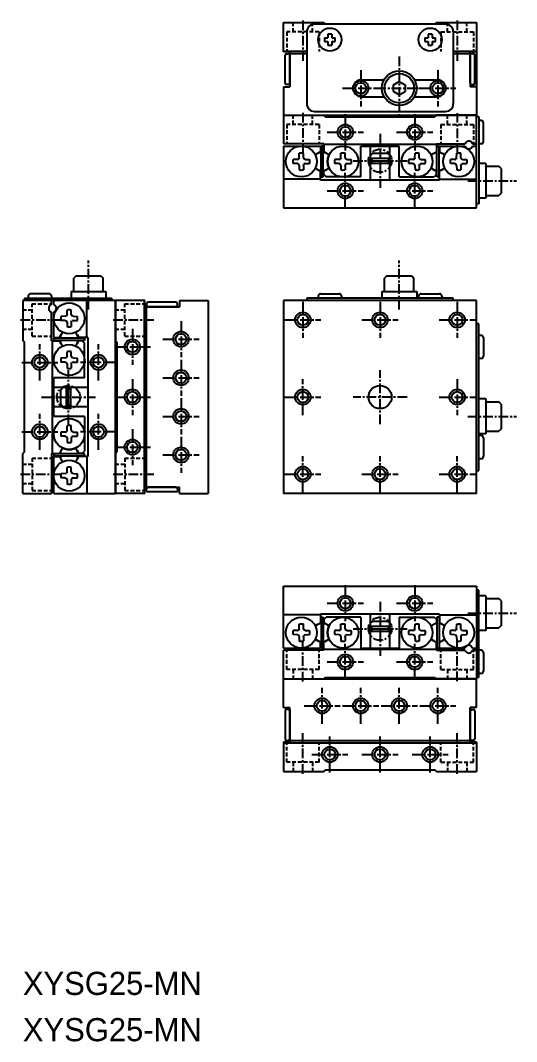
# Model space of a CAD drawing. Extents: x 80 to 276, y 60 to 192.
# Drawn here: x 79.9 to 144.2, y 59.7 to 192.1 of the extents above; entities that cross this region are included whole.
import ezdxf

# ---------------------------------------------------------------- set-up
doc = ezdxf.new("R2010")
doc.units = 0
doc.linetypes.add('CENTER', pattern=[2, 1.25, -0.25, 0.25, -0.25])
doc.linetypes.add('DASHED', pattern=[0.75, 0.5, -0.25])
doc.layers.get('0').update_dxf_attribs({"linetype": 'CONTINUOUS'})
doc.layers.add('CENTER', color=1, linetype='CENTER')

msp = doc.modelspace()

# ---------------------------------------------------------------- linework, layer by layer
at = {"color": 7, "linetype": 'CONTINUOUS'}
for p, q in [((113.99, 187.98), (113.99, 191.78)), ((113.99, 191.78), (119.19, 191.78)), ((134.99, 191.58), (117.99, 191.58)), ((119.19, 191.78), (119.39, 191.58)), ((133.59, 191.58), (133.79, 191.78)), ((133.79, 191.78), (138.99, 191.78)), ((138.99, 191.78), (138.99, 179.78)), ((116.99, 190.58), (116.99, 181.28)), ((119.29, 189.83), (119.74, 189.83)), ((119.29, 189.83), (119.29, 189.33)), ((119.29, 189.33), (119.74, 189.33)), ((119.74, 190.28), (119.74, 189.83)), ((120.24, 190.28), (119.74, 190.28)), ((119.74, 189.33), (119.74, 188.88)), ((120.24, 190.28), (120.24, 189.83)), ((120.24, 189.83), (120.69, 189.83)), ((120.24, 189.33), (120.24, 188.88)), ((120.24, 189.33), (120.69, 189.33)), ((120.69, 189.33), (120.69, 189.83)), ((132.29, 189.83), (132.74, 189.83)), ((132.29, 189.83), (132.29, 189.33)), ((132.29, 189.33), (132.74, 189.33)), ((132.74, 190.28), (132.74, 189.83)), ((133.24, 190.28), (132.74, 190.28)), ((132.74, 189.33), (132.74, 188.88)), ((133.24, 190.28), (133.24, 189.83)), ((133.24, 189.83), (133.69, 189.83)), ((133.24, 189.33), (133.69, 189.33)), ((133.24, 189.33), (133.24, 188.88)), ((133.69, 189.33), (133.69, 189.83)), ((135.99, 190.58), (135.99, 181.28)), ((113.99, 188.08), (116.99, 188.08)), ((114.79, 187.98), (113.99, 187.98)), ((114.79, 183.75), (114.79, 187.98)), ((119.74, 188.88), (120.24, 188.88)), ((132.74, 188.88), (133.24, 188.88)), ((135.99, 188.08), (138.99, 188.08)), ((138.19, 187.78), (138.19, 187.98)), ((138.99, 187.98), (138.19, 187.98)), ((114.19, 183.95), (114.19, 187.55)), ((114.39, 187.75), (114.59, 187.75)), ((114.79, 187.78), (116.99, 187.78)), ((114.79, 187.78), (114.79, 183.48)), ((114.79, 183.95), (114.79, 187.55)), ((135.99, 187.78), (138.19, 187.78)), ((138.19, 187.78), (138.19, 183.48)), ((138.19, 183.95), (138.19, 187.55)), ((138.59, 187.75), (138.39, 187.75)), ((138.79, 183.95), (138.79, 187.55)), ((114.79, 184.95), (114.79, 186.55)), ((138.19, 184.95), (138.19, 186.55)), ((123.99, 184.38), (127.02, 184.38)), ((128.24, 183.71), (128.99, 184.14)), ((128.99, 184.14), (129.74, 183.71)), ((130.95, 184.38), (133.89, 184.38)), ((113.99, 183.48), (113.99, 179.78)), ((113.99, 183.48), (114.79, 183.48)), ((114.59, 183.75), (114.39, 183.75)), ((128.24, 182.84), (128.24, 183.71)), ((128.99, 182.41), (128.24, 182.84)), ((128.99, 182.41), (129.74, 182.84)), ((129.74, 183.71), (129.74, 182.84)), ((138.99, 183.48), (138.19, 183.48)), ((138.39, 183.75), (138.59, 183.75)), ((123.99, 182.18), (127.02, 182.18)), ((130.95, 182.18), (133.89, 182.18)), ((117.99, 180.28), (134.99, 180.28)), ((113.99, 179.78), (138.99, 179.78)), ((113.99, 179.78), (113.99, 176.08)), ((113.99, 179.78), (119.19, 179.78)), ((119.39, 179.58), (119.19, 179.78)), ((119.39, 179.58), (133.59, 179.58)), ((133.79, 179.78), (133.59, 179.58)), ((138.99, 179.78), (133.79, 179.78)), ((138.99, 167.78), (138.99, 179.78)), ((139.29, 179.58), (138.99, 179.58)), ((139.29, 179.58), (139.29, 168.28)), ((139.29, 179.58), (139.29, 168.28)), ((139.59, 179.08), (139.29, 179.08)), ((139.89, 176.38), (139.89, 178.78)), ((119.19, 176.08), (113.99, 176.08)), ((119.19, 176.08), (119.19, 175.04)), ((133.79, 176.08), (137.51, 176.08)), ((133.79, 176.08), (133.79, 175.04)), ((138.46, 176.08), (138.99, 176.08)), ((139.59, 176.08), (139.29, 176.08)), ((113.99, 175.78), (113.99, 167.78)), ((113.99, 175.78), (118.79, 175.78)), ((116.02, 174.28), (116.03, 174.85)), ((116.56, 174.28), (116.55, 174.85)), ((118.79, 175.04), (118.39, 174.81)), ((118.79, 175.78), (118.79, 175.04)), ((118.84, 171.78), (118.84, 175.78)), ((119.14, 175.78), (118.84, 175.78)), ((119.14, 171.78), (119.14, 175.78)), ((133.79, 175.98), (119.19, 175.98)), ((119.58, 174.81), (119.19, 175.04)), ((121.42, 174.28), (121.43, 174.85)), ((121.96, 174.28), (121.95, 174.85)), ((123.99, 175.78), (128.99, 175.78)), ((123.99, 171.78), (123.99, 175.78)), ((125.24, 171.38), (125.24, 175.78)), ((125.24, 174.58), (125.54, 174.88)), ((125.54, 174.88), (127.44, 174.88)), ((127.44, 174.88), (127.74, 174.58)), ((127.74, 171.38), (127.74, 175.78)), ((128.99, 171.78), (128.99, 175.78)), ((131.02, 174.28), (131.03, 174.85)), ((131.56, 174.28), (131.55, 174.85)), ((133.39, 174.81), (133.79, 175.04)), ((133.84, 171.78), (133.84, 175.78)), ((133.84, 175.78), (134.14, 175.78)), ((134.14, 171.78), (134.14, 175.78)), ((134.19, 175.78), (137.51, 175.78)), ((134.19, 175.78), (134.19, 175.04)), ((134.19, 175.04), (134.58, 174.81)), ((136.42, 174.28), (136.43, 174.85)), ((136.96, 174.28), (136.95, 174.85)), ((138.46, 175.78), (138.99, 175.78)), ((115.79, 174.05), (115.22, 174.04)), ((115.79, 173.51), (115.22, 173.52)), ((115.79, 174.05), (115.95, 174.12)), ((115.79, 173.51), (115.95, 173.44)), ((116.02, 174.28), (115.95, 174.12)), ((116.02, 173.28), (115.95, 173.44)), ((116.56, 174.28), (116.63, 174.12)), ((116.56, 173.28), (116.63, 173.44)), ((116.79, 174.05), (116.63, 174.12)), ((116.79, 173.51), (116.63, 173.44)), ((116.79, 174.05), (117.36, 174.04)), ((116.79, 173.51), (117.36, 173.52)), ((121.19, 174.05), (120.62, 174.04)), ((121.19, 173.51), (120.62, 173.52)), ((121.19, 174.05), (121.35, 174.12)), ((121.19, 173.51), (121.35, 173.44)), ((121.42, 174.28), (121.35, 174.12)), ((121.42, 173.28), (121.35, 173.44)), ((121.96, 174.28), (122.03, 174.12)), ((121.96, 173.28), (122.03, 173.44)), ((122.19, 174.05), (122.03, 174.12)), ((122.19, 173.51), (122.03, 173.44)), ((122.19, 174.05), (122.76, 174.04)), ((122.19, 173.51), (122.76, 173.52)), ((125.24, 174.18), (125.24, 174.58)), ((127.74, 174.18), (125.24, 174.18)), ((125.24, 174.18), (125.54, 173.88)), ((125.54, 173.88), (125.24, 173.58)), ((125.24, 173.58), (127.74, 173.58)), ((125.54, 173.88), (127.44, 173.88)), ((127.74, 174.18), (127.44, 173.88)), ((127.44, 173.88), (127.74, 173.58)), ((127.74, 174.18), (127.74, 174.58)), ((130.79, 174.05), (130.22, 174.04)), ((130.79, 173.51), (130.22, 173.52)), ((130.79, 174.05), (130.95, 174.12)), ((130.79, 173.51), (130.95, 173.44)), ((131.02, 174.28), (130.95, 174.12)), ((131.02, 173.28), (130.95, 173.44)), ((131.56, 174.28), (131.63, 174.12)), ((131.56, 173.28), (131.63, 173.44)), ((131.79, 174.05), (131.63, 174.12)), ((131.79, 173.51), (131.63, 173.44)), ((131.79, 174.05), (132.36, 174.04)), ((131.79, 173.51), (132.36, 173.52)), ((136.19, 174.05), (135.62, 174.04)), ((136.19, 173.51), (135.62, 173.52)), ((136.19, 174.05), (136.35, 174.12)), ((136.19, 173.51), (136.35, 173.44)), ((136.42, 174.28), (136.35, 174.12)), ((136.42, 173.28), (136.35, 173.44)), ((136.96, 174.28), (137.03, 174.12)), ((136.96, 173.28), (137.03, 173.44)), ((137.19, 174.05), (137.03, 174.12)), ((137.19, 173.51), (137.03, 173.44)), ((137.19, 174.05), (137.76, 174.04)), ((137.19, 173.51), (137.76, 173.52)), ((140.19, 173.53), (139.29, 173.53)), ((140.19, 173.53), (140.19, 169.03)), ((116.02, 173.28), (116.03, 172.71)), ((116.56, 173.28), (116.55, 172.71)), ((118.39, 172.74), (118.79, 172.51)), ((118.79, 171.38), (118.79, 172.51)), ((119.58, 172.74), (119.19, 172.51)), ((119.19, 172.08), (119.19, 172.51)), ((119.19, 172.08), (119.49, 171.78)), ((121.42, 173.28), (121.43, 172.71)), ((121.96, 173.28), (121.95, 172.71)), ((131.02, 173.28), (131.03, 172.71)), ((131.56, 173.28), (131.55, 172.71)), ((133.39, 172.74), (133.79, 172.51)), ((133.79, 172.08), (133.49, 171.78)), ((133.79, 172.08), (133.79, 172.51)), ((134.58, 172.74), (134.19, 172.51)), ((134.19, 171.38), (134.19, 172.51)), ((136.42, 173.28), (136.43, 172.71)), ((136.96, 173.28), (136.95, 172.71)), ((140.19, 173.18), (141.89, 173.18)), ((142.19, 172.88), (141.89, 173.18)), ((142.19, 172.88), (142.19, 169.68)), ((118.79, 171.48), (113.99, 171.48)), ((134.19, 171.38), (118.79, 171.38)), ((118.84, 171.78), (119.14, 171.78)), ((123.99, 171.78), (119.49, 171.78)), ((128.99, 171.78), (133.49, 171.78)), ((134.14, 171.78), (133.84, 171.78)), ((134.19, 171.48), (138.99, 171.48)), ((142.19, 169.68), (141.89, 169.38)), ((139.29, 168.28), (138.99, 168.28)), ((140.19, 169.03), (139.29, 169.03)), ((140.19, 169.38), (141.89, 169.38)), ((113.99, 167.78), (138.99, 167.78)), ((87.1, 158.95), (86.8, 158.65)), ((87.1, 158.95), (90.3, 158.95)), ((90.3, 158.95), (90.6, 158.65)), ((127.39, 158.95), (127.09, 158.65)), ((127.39, 158.95), (130.59, 158.95)), ((130.59, 158.95), (130.89, 158.65)), ((86.8, 156.95), (86.8, 158.65)), ((90.6, 156.95), (90.6, 158.65)), ((127.09, 156.95), (127.09, 158.65)), ((130.89, 156.95), (130.89, 158.65)), ((80.9, 156.35), (80.9, 156.05)), ((83.6, 156.65), (81.2, 156.65)), ((83.9, 156.35), (83.9, 156.05)), ((86.45, 156.95), (86.45, 156.05)), ((86.45, 156.95), (90.95, 156.95)), ((90.95, 156.95), (90.95, 156.05)), ((118.49, 156.35), (118.49, 156.05)), ((118.79, 156.65), (121.19, 156.65)), ((121.49, 156.35), (121.49, 156.05)), ((126.74, 156.95), (131.24, 156.95)), ((126.74, 156.95), (126.74, 156.05)), ((131.24, 156.95), (131.24, 156.05)), ((131.49, 156.35), (131.49, 156.05)), ((131.79, 156.65), (134.19, 156.65)), ((134.49, 156.35), (134.49, 156.05)), ((92.2, 155.75), (80.2, 155.75)), ((80.2, 155.75), (80.2, 150.55)), ((80.4, 156.05), (91.7, 156.05)), ((80.4, 156.05), (91.7, 156.05)), ((80.4, 156.05), (80.4, 155.75)), ((83.9, 155.23), (83.9, 155.75)), ((84.2, 155.23), (84.2, 155.75)), ((88.5, 150.95), (88.5, 155.75)), ((91.7, 156.05), (91.7, 155.75)), ((92.2, 130.75), (92.2, 155.75)), ((92.2, 155.75), (92.2, 150.55)), ((96, 155.75), (92.2, 155.75)), ((95.9, 155.75), (95.9, 130.75)), ((96, 154.95), (96, 155.75)), ((100.23, 154.95), (96, 154.95)), ((96.2, 154.95), (96.2, 131.55)), ((96.2, 154.95), (100.5, 154.95)), ((96.23, 155.35), (96.23, 155.15)), ((100.03, 155.55), (96.43, 155.55)), ((100.03, 154.95), (96.43, 154.95)), ((99.03, 154.95), (97.43, 154.95)), ((100.23, 155.15), (100.23, 155.35)), ((100.5, 155.75), (104.2, 155.75)), ((100.5, 155.75), (100.5, 154.95)), ((104.2, 155.75), (104.2, 130.75)), ((113.99, 155.75), (113.99, 130.75)), ((138.99, 155.75), (113.99, 155.75)), ((135.99, 156.05), (116.99, 156.05)), ((116.99, 156.05), (116.99, 155.75)), ((135.99, 155.75), (135.99, 156.05)), ((138.99, 130.75), (138.99, 155.75)), ((83.9, 150.55), (83.9, 154.27)), ((84.2, 150.95), (84.2, 154.27)), ((85.7, 153.72), (85.13, 153.71)), ((85.7, 153.72), (85.86, 153.79)), ((85.93, 153.95), (85.86, 153.79)), ((85.93, 153.95), (85.94, 154.52)), ((86.47, 153.95), (86.46, 154.52)), ((86.47, 153.95), (86.54, 153.79)), ((86.7, 153.72), (86.54, 153.79)), ((86.7, 153.72), (87.27, 153.71)), ((85.7, 153.18), (85.13, 153.19)), ((85.7, 153.18), (85.86, 153.11)), ((85.93, 152.95), (85.86, 153.11)), ((85.93, 152.95), (85.94, 152.38)), ((86.47, 152.95), (86.46, 152.38)), ((86.47, 152.95), (86.54, 153.11)), ((86.7, 153.18), (86.54, 153.11)), ((86.7, 153.18), (87.27, 153.19)), ((139.29, 152.75), (138.99, 152.75)), ((139.29, 133.75), (139.29, 152.75)), ((84.2, 150.95), (84.94, 150.95)), ((88.2, 150.9), (84.2, 150.9)), ((84.2, 150.6), (84.2, 150.9)), ((84.94, 150.95), (85.17, 151.35)), ((87.24, 151.35), (87.47, 150.95)), ((88.6, 150.95), (87.47, 150.95)), ((88.2, 150.9), (88.2, 150.6)), ((88.6, 150.95), (88.6, 135.55)), ((139.59, 151.25), (139.29, 151.25)), ((139.89, 150.95), (139.89, 148.55)), ((80.2, 150.55), (80.4, 150.35)), ((80.4, 136.15), (80.4, 150.35)), ((83.9, 150.55), (84.94, 150.55)), ((84, 150.55), (84, 135.95)), ((88.2, 150.6), (84.2, 150.6)), ((85.17, 150.15), (84.94, 150.55)), ((87.24, 150.15), (87.47, 150.55)), ((87.9, 150.55), (87.47, 150.55)), ((87.9, 150.55), (88.2, 150.25)), ((88.2, 145.75), (88.2, 150.25)), ((92.2, 150.55), (92.4, 150.35)), ((92.4, 150.35), (92.4, 136.15)), ((85.7, 148.32), (85.13, 148.31)), ((85.7, 148.32), (85.86, 148.39)), ((85.93, 148.55), (85.86, 148.39)), ((85.93, 148.55), (85.94, 149.12)), ((86.47, 148.55), (86.46, 149.12)), ((86.47, 148.55), (86.54, 148.39)), ((86.7, 148.32), (86.54, 148.39)), ((86.7, 148.32), (87.27, 148.31)), ((139.59, 148.25), (139.29, 148.25)), ((85.7, 147.78), (85.13, 147.79)), ((85.7, 147.78), (85.86, 147.71)), ((85.93, 147.55), (85.86, 147.71)), ((85.93, 147.55), (85.94, 146.98)), ((86.47, 147.55), (86.46, 146.98)), ((86.47, 147.55), (86.54, 147.71)), ((86.7, 147.78), (86.54, 147.71)), ((86.7, 147.78), (87.27, 147.79)), ((84.2, 140.75), (84.2, 145.75)), ((88.2, 145.75), (84.2, 145.75)), ((88.6, 144.5), (84.2, 144.5)), ((85.1, 144.2), (85.4, 144.5)), ((85.8, 144.5), (85.4, 144.5)), ((85.8, 144.5), (85.8, 142)), ((85.8, 144.5), (86.1, 144.2)), ((86.1, 144.2), (86.4, 144.5)), ((86.4, 142), (86.4, 144.5)), ((85.1, 142.3), (85.1, 144.2)), ((86.1, 142.3), (86.1, 144.2)), ((140.19, 143), (139.29, 143)), ((140.19, 143), (140.19, 138.5)), ((88.6, 142), (84.2, 142)), ((85.4, 142), (85.1, 142.3)), ((85.8, 142), (85.4, 142)), ((85.8, 142), (86.1, 142.3)), ((86.1, 142.3), (86.4, 142)), ((140.19, 142.65), (141.89, 142.65)), ((142.19, 142.35), (141.89, 142.65)), ((142.19, 142.35), (142.19, 139.15)), ((88.2, 140.75), (84.2, 140.75)), ((88.2, 140.75), (88.2, 136.25)), ((85.93, 138.95), (85.94, 139.52)), ((86.47, 138.95), (86.46, 139.52)), ((142.19, 139.15), (141.89, 138.85)), ((85.7, 138.72), (85.13, 138.71)), ((85.7, 138.18), (85.13, 138.19)), ((85.7, 138.72), (85.86, 138.79)), ((85.7, 138.18), (85.86, 138.11)), ((85.93, 138.95), (85.86, 138.79)), ((85.93, 137.95), (85.86, 138.11)), ((85.93, 137.95), (85.94, 137.38)), ((86.47, 137.95), (86.46, 137.38)), ((86.47, 138.95), (86.54, 138.79)), ((86.47, 137.95), (86.54, 138.11)), ((86.7, 138.72), (86.54, 138.79)), ((86.7, 138.18), (86.54, 138.11)), ((86.7, 138.72), (87.27, 138.71)), ((86.7, 138.18), (87.27, 138.19)), ((140.19, 138.5), (139.29, 138.5)), ((139.59, 138.25), (139.29, 138.25)), ((139.89, 137.95), (139.89, 135.55)), ((140.19, 138.85), (141.89, 138.85)), ((85.17, 136.35), (84.94, 135.95)), ((87.24, 136.35), (87.47, 135.95)), ((80.4, 136.15), (80.2, 135.95)), ((80.2, 130.75), (80.2, 135.95)), ((83.9, 135.95), (83.9, 130.75)), ((83.9, 135.95), (84.94, 135.95)), ((88.2, 135.9), (84.2, 135.9)), ((84.2, 135.9), (84.2, 135.6)), ((88.2, 135.6), (84.2, 135.6)), ((84.2, 130.75), (84.2, 135.55)), ((84.2, 135.55), (84.94, 135.55)), ((84.94, 135.55), (85.17, 135.15)), ((87.24, 135.15), (87.47, 135.55)), ((87.9, 135.95), (87.47, 135.95)), ((88.6, 135.55), (87.47, 135.55)), ((87.9, 135.95), (88.2, 136.25)), ((88.2, 135.6), (88.2, 135.9)), ((88.5, 135.55), (88.5, 130.75)), ((92.4, 136.15), (92.2, 135.95)), ((92.2, 135.95), (92.2, 130.75)), ((139.59, 135.25), (139.29, 135.25)), ((85.93, 133.55), (85.94, 134.12)), ((86.47, 133.55), (86.46, 134.12)), ((138.99, 133.75), (139.29, 133.75)), ((85.7, 133.32), (85.13, 133.31)), ((85.7, 132.78), (85.13, 132.79)), ((85.7, 133.32), (85.86, 133.39)), ((85.7, 132.78), (85.86, 132.71)), ((85.93, 133.55), (85.86, 133.39)), ((85.93, 132.55), (85.86, 132.71)), ((85.93, 132.55), (85.94, 131.98)), ((86.47, 132.55), (86.46, 131.98)), ((86.47, 133.55), (86.54, 133.39)), ((86.47, 132.55), (86.54, 132.71)), ((86.7, 133.32), (86.54, 133.39)), ((86.7, 132.78), (86.54, 132.71)), ((86.7, 133.32), (87.27, 133.31)), ((86.7, 132.78), (87.27, 132.79)), ((96.2, 131.55), (96, 131.55)), ((96, 130.75), (96, 131.55)), ((96.2, 131.55), (100.5, 131.55)), ((96.23, 131.15), (96.23, 131.35)), ((100.03, 131.55), (96.43, 131.55)), ((99.03, 131.55), (97.43, 131.55)), ((100.23, 131.35), (100.23, 131.15)), ((100.5, 130.75), (100.5, 131.55)), ((80.2, 130.75), (83.9, 130.75)), ((84.2, 130.75), (92.2, 130.75)), ((96, 130.75), (92.2, 130.75)), ((100.03, 130.95), (96.43, 130.95)), ((100.5, 130.75), (104.2, 130.75)), ((138.99, 130.75), (113.99, 130.75)), ((113.99, 118.72), (138.99, 118.72)), ((113.99, 110.72), (113.99, 118.72)), ((138.99, 118.72), (138.99, 106.72)), ((139.29, 118.22), (138.99, 118.22)), ((139.29, 106.92), (139.29, 118.22)), ((139.29, 106.92), (139.29, 118.22)), ((140.19, 117.47), (139.29, 117.47)), ((140.19, 117.47), (140.19, 112.97)), ((140.19, 117.12), (141.89, 117.12)), ((142.19, 116.82), (141.89, 117.12)), ((142.19, 116.82), (142.19, 113.62)), ((118.79, 115.02), (113.99, 115.02)), ((118.39, 113.75), (118.79, 113.98)), ((134.19, 115.12), (118.79, 115.12)), ((118.79, 115.12), (118.79, 113.98)), ((118.84, 114.72), (118.84, 110.72)), ((118.84, 114.72), (119.14, 114.72)), ((119.14, 114.72), (119.14, 110.72)), ((119.19, 114.42), (119.49, 114.72)), ((119.19, 114.42), (119.19, 113.98)), ((119.58, 113.75), (119.19, 113.98)), ((123.99, 114.72), (119.49, 114.72)), ((123.99, 114.72), (123.99, 110.72)), ((125.24, 110.72), (125.24, 115.12)), ((125.24, 113.92), (125.54, 114.22)), ((125.24, 113.52), (125.24, 113.92)), ((125.54, 114.22), (127.44, 114.22)), ((127.44, 114.22), (127.74, 113.92)), ((127.74, 110.72), (127.74, 115.12)), ((127.74, 113.52), (127.74, 113.92)), ((128.99, 114.72), (133.49, 114.72)), ((128.99, 114.72), (128.99, 110.72)), ((133.39, 113.75), (133.79, 113.98)), ((133.79, 114.42), (133.49, 114.72)), ((133.79, 114.42), (133.79, 113.98)), ((133.84, 114.72), (133.84, 110.72)), ((134.14, 114.72), (133.84, 114.72)), ((134.14, 114.72), (134.14, 110.72)), ((134.19, 115.12), (134.19, 113.98)), ((134.19, 115.02), (138.99, 115.02)), ((134.58, 113.75), (134.19, 113.98)), ((115.79, 112.99), (115.22, 112.98)), ((115.79, 112.99), (115.95, 113.06)), ((116.02, 113.22), (115.95, 113.06)), ((116.02, 113.22), (116.03, 113.79)), ((116.56, 113.22), (116.55, 113.79)), ((116.56, 113.22), (116.63, 113.06)), ((116.79, 112.99), (116.63, 113.06)), ((116.79, 112.99), (117.36, 112.98)), ((121.19, 112.99), (120.62, 112.98)), ((121.19, 112.99), (121.35, 113.06)), ((121.42, 113.22), (121.35, 113.06)), ((121.42, 113.22), (121.43, 113.79)), ((121.96, 113.22), (121.95, 113.79)), ((121.96, 113.22), (122.03, 113.06)), ((122.19, 112.99), (122.03, 113.06)), ((122.19, 112.99), (122.76, 112.98)), ((127.74, 113.52), (125.24, 113.52)), ((125.24, 113.52), (125.54, 113.22)), ((125.54, 113.22), (125.24, 112.92)), ((125.24, 112.92), (127.74, 112.92)), ((125.54, 113.22), (127.44, 113.22)), ((127.74, 113.52), (127.44, 113.22)), ((127.44, 113.22), (127.74, 112.92)), ((130.79, 112.99), (130.22, 112.98)), ((130.79, 112.99), (130.95, 113.06)), ((131.02, 113.22), (130.95, 113.06)), ((131.02, 113.22), (131.03, 113.79)), ((131.56, 113.22), (131.55, 113.79)), ((131.56, 113.22), (131.63, 113.06)), ((131.79, 112.99), (131.63, 113.06)), ((131.79, 112.99), (132.36, 112.98)), ((136.19, 112.99), (135.62, 112.98)), ((136.19, 112.99), (136.35, 113.06)), ((136.42, 113.22), (136.35, 113.06)), ((136.42, 113.22), (136.43, 113.79)), ((136.96, 113.22), (136.95, 113.79)), ((136.96, 113.22), (137.03, 113.06)), ((137.19, 112.99), (137.03, 113.06)), ((137.19, 112.99), (137.76, 112.98)), ((140.19, 112.97), (139.29, 112.97)), ((140.19, 113.32), (141.89, 113.32)), ((142.19, 113.62), (141.89, 113.32)), ((115.79, 112.45), (115.22, 112.46)), ((115.79, 112.45), (115.95, 112.38)), ((116.02, 112.22), (115.95, 112.38)), ((116.02, 112.22), (116.03, 111.65)), ((116.56, 112.22), (116.55, 111.65)), ((116.56, 112.22), (116.63, 112.38)), ((116.79, 112.45), (116.63, 112.38)), ((116.79, 112.45), (117.36, 112.46)), ((118.79, 111.46), (118.39, 111.68)), ((118.79, 110.72), (118.79, 111.46)), ((119.58, 111.68), (119.19, 111.46)), ((119.19, 110.42), (119.19, 111.45)), ((121.19, 112.45), (120.62, 112.46)), ((121.19, 112.45), (121.35, 112.38)), ((121.42, 112.22), (121.35, 112.38)), ((121.42, 112.22), (121.43, 111.65)), ((121.96, 112.22), (121.95, 111.65)), ((121.96, 112.22), (122.03, 112.38)), ((122.19, 112.45), (122.03, 112.38)), ((122.19, 112.45), (122.76, 112.46)), ((130.79, 112.45), (130.22, 112.46)), ((130.79, 112.45), (130.95, 112.38)), ((131.02, 112.22), (130.95, 112.38)), ((131.02, 112.22), (131.03, 111.65)), ((131.56, 112.22), (131.55, 111.65)), ((131.56, 112.22), (131.63, 112.38)), ((131.79, 112.45), (131.63, 112.38)), ((131.79, 112.45), (132.36, 112.46)), ((133.39, 111.68), (133.79, 111.46)), ((133.79, 110.42), (133.79, 111.45)), ((134.19, 111.46), (134.58, 111.68)), ((134.19, 110.72), (134.19, 111.46)), ((136.19, 112.45), (135.62, 112.46)), ((136.19, 112.45), (136.35, 112.38)), ((136.42, 112.22), (136.35, 112.38)), ((136.42, 112.22), (136.43, 111.65)), ((136.96, 112.22), (136.95, 111.65)), ((136.96, 112.22), (137.03, 112.38)), ((137.19, 112.45), (137.03, 112.38)), ((137.19, 112.45), (137.76, 112.46)), ((113.99, 110.72), (118.79, 110.72)), ((113.99, 106.72), (113.99, 110.42)), ((119.19, 110.42), (113.99, 110.42)), ((119.14, 110.72), (118.84, 110.72)), ((133.79, 110.52), (119.19, 110.52)), ((123.99, 110.72), (128.99, 110.72)), ((133.79, 110.42), (137.51, 110.42)), ((133.84, 110.72), (134.14, 110.72)), ((134.19, 110.72), (137.51, 110.72)), ((138.46, 110.72), (138.99, 110.72)), ((138.46, 110.42), (138.99, 110.42)), ((139.59, 110.42), (139.29, 110.42)), ((139.89, 110.12), (139.89, 107.72)), ((139.59, 107.42), (139.29, 107.42)), ((113.99, 106.72), (138.99, 106.72)), ((113.99, 103.02), (113.99, 106.72)), ((113.99, 106.72), (119.19, 106.72)), ((119.39, 106.92), (119.19, 106.72)), ((119.39, 106.92), (133.59, 106.92)), ((133.79, 106.72), (133.59, 106.92)), ((138.99, 106.72), (133.79, 106.72)), ((139.29, 106.92), (138.99, 106.92)), ((138.99, 103.02), (138.99, 106.72)), ((113.99, 103.02), (114.79, 103.02)), ((114.19, 102.55), (114.19, 98.95)), ((114.59, 102.75), (114.39, 102.75)), ((114.79, 98.72), (114.79, 103.02)), ((114.79, 102.75), (114.79, 98.52)), ((114.79, 102.55), (114.79, 98.95)), ((138.19, 98.72), (138.19, 103.02)), ((138.99, 103.02), (138.19, 103.02)), ((138.19, 102.55), (138.19, 98.95)), ((138.39, 102.75), (138.59, 102.75)), ((138.79, 102.55), (138.79, 98.95)), ((114.79, 101.55), (114.79, 99.94)), ((138.19, 101.55), (138.19, 99.94)), ((113.99, 98.52), (113.99, 94.72)), ((114.79, 98.52), (113.99, 98.52)), ((113.99, 98.42), (138.99, 98.42)), ((114.39, 98.75), (114.59, 98.75)), ((114.79, 98.72), (138.19, 98.72)), ((138.19, 98.72), (138.19, 98.52)), ((138.99, 98.52), (138.19, 98.52)), ((138.59, 98.75), (138.39, 98.75)), ((138.99, 98.52), (138.99, 94.72)), ((113.99, 94.72), (119.19, 94.72)), ((119.19, 94.72), (119.39, 94.92)), ((119.39, 94.92), (133.59, 94.92)), ((133.59, 94.92), (133.79, 94.72)), ((133.79, 94.72), (138.99, 94.72))]:
    msp.add_line(p, q, dxfattribs=at)
at = {"color": 3, "linetype": 'DASHED'}
for p, q in [((115.24, 190.58), (115.24, 191.75)), ((117.74, 190.58), (117.74, 191.75)), ((135.24, 190.58), (135.24, 191.75)), ((137.74, 190.58), (137.74, 191.75)), ((114.39, 190.58), (114.39, 188.05)), ((118.59, 190.58), (114.39, 190.58)), ((118.59, 190.58), (118.59, 188.05)), ((134.39, 190.58), (134.39, 188.05)), ((134.39, 190.58), (138.59, 190.58)), ((138.59, 190.58), (138.59, 188.05)), ((115.24, 178.58), (115.24, 179.78)), ((117.74, 178.58), (117.74, 179.78)), ((135.24, 178.58), (135.24, 179.78)), ((137.74, 178.58), (137.74, 179.78)), ((114.39, 178.58), (114.39, 176.08)), ((118.59, 178.58), (114.39, 178.58)), ((118.59, 178.58), (118.59, 176.08)), ((134.39, 178.58), (134.39, 176.08)), ((134.39, 178.58), (138.59, 178.58)), ((138.59, 178.58), (138.59, 176.08)), ((81.4, 155.35), (83.9, 155.35)), ((81.4, 151.15), (81.4, 155.35)), ((93.4, 151.15), (93.4, 155.35)), ((93.4, 155.35), (95.93, 155.35)), ((81.4, 154.5), (80.2, 154.5)), ((93.4, 154.5), (92.23, 154.5)), ((81.4, 152), (80.2, 152)), ((81.4, 151.15), (83.9, 151.15)), ((93.4, 152), (92.23, 152)), ((93.4, 151.15), (95.93, 151.15)), ((81.4, 135.35), (83.9, 135.35)), ((81.4, 135.35), (81.4, 131.15)), ((93.4, 135.35), (93.4, 131.15)), ((93.4, 135.35), (95.93, 135.35)), ((81.4, 134.5), (80.2, 134.5)), ((93.4, 134.5), (92.23, 134.5)), ((81.4, 132), (80.2, 132)), ((81.4, 131.15), (83.9, 131.15)), ((93.4, 132), (92.23, 132)), ((93.4, 131.15), (95.93, 131.15)), ((114.39, 107.92), (114.39, 110.42)), ((118.59, 107.92), (118.59, 110.42)), ((134.39, 107.92), (134.39, 110.42)), ((138.59, 107.92), (138.59, 110.42)), ((118.59, 107.92), (114.39, 107.92)), ((115.24, 107.92), (115.24, 106.72)), ((117.74, 107.92), (117.74, 106.72)), ((134.39, 107.92), (138.59, 107.92)), ((135.24, 107.92), (135.24, 106.72)), ((137.74, 107.92), (137.74, 106.72)), ((114.39, 95.92), (114.39, 98.45)), ((118.59, 95.92), (118.59, 98.45)), ((134.39, 95.92), (134.39, 98.45)), ((138.59, 95.92), (138.59, 98.45)), ((118.59, 95.92), (114.39, 95.92)), ((115.24, 95.92), (115.24, 94.75)), ((117.74, 95.92), (117.74, 94.75)), ((134.39, 95.92), (138.59, 95.92)), ((135.24, 95.92), (135.24, 94.75)), ((137.74, 95.92), (137.74, 94.75))]:
    msp.add_line(p, q, dxfattribs=at)
at = {"color": 7, "linetype": 'CONTINUOUS'}
for centre, radius in [((119.99, 189.58), 1.5), ((132.99, 189.58), 1.5), ((128.99, 183.28), 2.25), ((128.99, 183.28), 1.9), ((116.29, 173.78), 2), ((121.69, 173.78), 2), ((131.29, 173.78), 2), ((136.69, 173.78), 2), ((86.2, 153.45), 2), ((86.2, 148.05), 2), ((126.49, 143.25), 1.5), ((86.2, 138.45), 2), ((86.2, 133.05), 2), ((116.29, 112.72), 2), ((121.69, 112.72), 2), ((131.29, 112.72), 2), ((136.69, 112.72), 2)]:
    msp.add_circle(centre, radius, dxfattribs=at)
at = {"color": 3, "linetype": 'CONTINUOUS'}
for centre, radius in [((123.99, 183.28), 1), ((133.99, 183.28), 1), ((123.99, 183.28), 0.7), ((133.99, 183.28), 0.7), ((121.99, 177.58), 1), ((121.99, 177.58), 0.7), ((130.99, 177.58), 1), ((130.99, 177.58), 0.7), ((121.99, 169.98), 1), ((130.99, 169.98), 1), ((121.99, 169.98), 0.7), ((130.99, 169.98), 0.7), ((116.49, 153.25), 1), ((116.49, 153.25), 0.7), ((126.49, 153.25), 1), ((126.49, 153.25), 0.7), ((136.49, 153.25), 1), ((136.49, 153.25), 0.7), ((100.7, 150.75), 1), ((100.7, 150.75), 0.7), ((94.4, 149.75), 1), ((94.4, 149.75), 0.7), ((82.4, 147.75), 1), ((82.4, 147.75), 0.7), ((90, 147.75), 1), ((90, 147.75), 0.7), ((100.7, 145.75), 1), ((100.7, 145.75), 0.7), ((94.4, 143.25), 1), ((94.4, 143.25), 0.7), ((116.49, 143.25), 1), ((116.49, 143.25), 0.7), ((136.49, 143.25), 1), ((136.49, 143.25), 0.7), ((100.7, 140.75), 1), ((100.7, 140.75), 0.7), ((82.4, 138.75), 1), ((82.4, 138.75), 0.7), ((90, 138.75), 1), ((90, 138.75), 0.7), ((94.4, 136.75), 1), ((94.4, 136.75), 0.7), ((100.7, 135.75), 1), ((100.7, 135.75), 0.7), ((116.49, 133.25), 1), ((116.49, 133.25), 0.7), ((126.49, 133.25), 1), ((126.49, 133.25), 0.7), ((136.49, 133.25), 1), ((136.49, 133.25), 0.7), ((121.99, 116.52), 1), ((121.99, 116.52), 0.7), ((130.99, 116.52), 1), ((130.99, 116.52), 0.7), ((121.99, 108.92), 1), ((130.99, 108.92), 1), ((121.99, 108.92), 0.7), ((130.99, 108.92), 0.7), ((118.99, 103.22), 1), ((118.99, 103.22), 0.7), ((123.99, 103.22), 1), ((123.99, 103.22), 0.7), ((128.99, 103.22), 1), ((128.99, 103.22), 0.7), ((133.99, 103.22), 1), ((133.99, 103.22), 0.7), ((119.99, 96.92), 1), ((119.99, 96.92), 0.7), ((126.49, 96.92), 1), ((126.49, 96.92), 0.7), ((132.99, 96.92), 1), ((132.99, 96.92), 0.7)]:
    msp.add_circle(centre, radius, dxfattribs=at)
at = {"color": 7, "linetype": 'CONTINUOUS'}
for centre, radius, start, end in [((117.99, 190.58), 1, 90, 180), ((134.99, 190.58), 1, 0, 90), ((114.39, 187.55), 0.2, 90, 180), ((114.59, 187.55), 0.2, 0, 90), ((138.39, 187.55), 0.2, 90, 180), ((138.59, 187.55), 0.2, 0, 90), ((124.09, 183.28), 1.1, 90, 270), ((133.89, 183.28), 1.1, 270, 90), ((114.39, 183.95), 0.2, 180, 270), ((114.59, 183.95), 0.2, 270, 0), ((138.39, 183.95), 0.2, 180, 270), ((138.59, 183.95), 0.2, 270, 0), ((117.99, 181.28), 1, 180, 270), ((134.99, 181.28), 1, 270, 0), ((139.59, 178.78), 0.3, 0, 90), ((137.99, 175.93), 0.5, 17.4576, 162.5424), ((139.59, 176.38), 0.3, 270, 0), ((116.29, 173.78), 1.1, 76.328, 103.672), ((118.99, 173.78), 1.19, 97.2378, 137.0717), ((119.08, 173.69), 1.32, 121.4547, 136.8672), ((118.99, 173.78), 1.19, 42.9283, 82.7622), ((118.89, 173.69), 1.32, 43.1328, 58.5453), ((121.69, 173.78), 2, 148.2115, 211.7885), ((121.69, 173.78), 1.1, 76.328, 103.672), ((131.29, 173.78), 1.1, 76.328, 103.672), ((133.99, 173.78), 1.19, 97.2378, 137.0717), ((134.08, 173.69), 1.32, 121.4547, 136.8672), ((133.99, 173.78), 1.19, 42.9283, 82.7622), ((133.89, 173.69), 1.32, 43.1328, 58.5453), ((136.69, 173.78), 1.1, 76.328, 103.672), ((137.99, 175.93), 0.5, 197.4578, 342.5422), ((116.29, 173.78), 1.1, 166.328, 193.672), ((116.29, 173.78), 1.1, 346.328, 13.672), ((121.69, 173.78), 1.1, 166.328, 193.672), ((121.69, 173.78), 1.1, 346.328, 13.672), ((131.29, 173.78), 1.1, 166.328, 193.672), ((131.29, 173.78), 1.1, 346.328, 13.672), ((136.69, 173.78), 1.1, 166.328, 193.672), ((136.69, 173.78), 1.1, 346.328, 13.672), ((116.29, 173.78), 1.1, 256.328, 283.672), ((118.99, 173.78), 1.19, 222.9283, 262.7622), ((119.08, 173.87), 1.32, 223.1314, 238.5453), ((118.99, 173.78), 1.19, 277.2378, 317.0717), ((118.89, 173.87), 1.32, 301.4547, 316.8672), ((121.69, 173.78), 1.1, 256.328, 283.672), ((131.29, 173.78), 1.1, 256.328, 283.672), ((133.99, 173.78), 1.19, 222.9283, 262.7622), ((134.08, 173.87), 1.32, 223.1328, 238.5453), ((133.99, 173.78), 1.19, 277.2378, 317.0717), ((133.89, 173.87), 1.32, 301.4547, 316.8686), ((136.69, 173.78), 1.1, 256.328, 283.672), ((81.2, 156.35), 0.3, 90, 180), ((83.6, 156.35), 0.3, 0, 90), ((118.79, 156.35), 0.3, 90, 180), ((121.19, 156.35), 0.3, 0, 90), ((131.79, 156.35), 0.3, 90, 180), ((134.19, 156.35), 0.3, 0, 90), ((84.05, 154.75), 0.5, 107.4576, 252.5424), ((84.05, 154.75), 0.5, 287.4578, 72.5422), ((96.43, 155.35), 0.2, 90, 180), ((96.43, 155.15), 0.2, 180, 270), ((100.03, 155.35), 0.2, 360, 90), ((100.03, 155.15), 0.2, 270, 0), ((86.2, 153.45), 1.1, 166.328, 193.672), ((86.2, 153.45), 1.1, 76.328, 103.672), ((86.2, 153.45), 1.1, 346.328, 13.672), ((86.2, 153.45), 1.1, 256.328, 283.672), ((86.2, 150.75), 1.19, 132.9283, 172.7622), ((86.29, 150.66), 1.32, 133.1328, 148.5453), ((86.2, 150.75), 1.19, 7.2378, 47.0717), ((86.11, 150.66), 1.32, 31.4547, 46.8686), ((139.59, 150.95), 0.3, 0, 90), ((86.2, 150.75), 1.19, 187.2378, 227.0717), ((86.29, 150.84), 1.32, 211.4547, 226.8672), ((86.2, 150.75), 1.19, 312.9283, 352.7622), ((86.11, 150.84), 1.32, 313.1328, 328.5453), ((86.2, 148.05), 1.1, 166.328, 193.672), ((86.2, 148.05), 1.1, 76.328, 103.672), ((86.2, 148.05), 1.1, 346.328, 13.672), ((139.59, 148.55), 0.3, 270, 0), ((86.2, 148.05), 1.1, 256.328, 283.672), ((86.2, 138.45), 1.1, 76.328, 103.672), ((86.2, 138.45), 1.1, 166.328, 193.672), ((86.2, 138.45), 1.1, 346.328, 13.672), ((139.59, 137.95), 0.3, 0, 90), ((86.2, 135.75), 1.19, 132.9283, 172.7622), ((86.2, 138.45), 2, 238.2115, 301.7885), ((86.29, 135.66), 1.32, 133.1328, 148.5453), ((86.2, 138.45), 1.1, 256.328, 283.672), ((86.2, 135.75), 1.19, 7.2378, 47.0717), ((86.11, 135.66), 1.32, 31.4547, 46.8672), ((86.2, 135.75), 1.19, 187.2378, 227.0717), ((86.29, 135.84), 1.32, 211.4547, 226.8672), ((86.2, 135.75), 1.19, 312.9283, 352.7622), ((86.11, 135.84), 1.32, 313.1314, 328.5453), ((139.59, 135.55), 0.3, 270, 0), ((86.2, 133.05), 1.1, 76.328, 103.672), ((86.2, 133.05), 1.1, 166.328, 193.672), ((86.2, 133.05), 1.1, 346.328, 13.672), ((86.2, 133.05), 1.1, 256.328, 283.672), ((96.43, 131.35), 0.2, 90, 180), ((96.43, 131.15), 0.2, 180, 270), ((100.03, 131.35), 0.2, 0, 90), ((100.03, 131.15), 0.2, 270, 0), ((118.99, 112.72), 1.19, 97.2378, 137.0717), ((118.99, 112.72), 1.19, 42.9283, 82.7622), ((133.99, 112.72), 1.19, 97.2378, 137.0717), ((133.99, 112.72), 1.19, 42.9283, 82.7622), ((116.29, 112.72), 1.1, 166.328, 193.672), ((116.29, 112.72), 1.1, 76.328, 103.672), ((116.29, 112.72), 1.1, 346.328, 13.672), ((119.08, 112.63), 1.32, 121.4547, 136.8686), ((118.89, 112.63), 1.32, 43.1328, 58.5453), ((121.69, 112.72), 2, 148.2115, 211.7885), ((121.69, 112.72), 1.1, 166.328, 193.672), ((121.69, 112.72), 1.1, 76.328, 103.672), ((121.69, 112.72), 1.1, 346.328, 13.672), ((131.29, 112.72), 1.1, 166.328, 193.672), ((131.29, 112.72), 1.1, 76.328, 103.672), ((131.29, 112.72), 1.1, 346.328, 13.672), ((134.08, 112.63), 1.32, 121.4547, 136.8672), ((133.89, 112.63), 1.32, 43.1314, 58.5453), ((136.69, 112.72), 1.1, 166.328, 193.672), ((136.69, 112.72), 1.1, 76.328, 103.672), ((136.69, 112.72), 1.1, 346.328, 13.672), ((116.29, 112.72), 1.1, 256.328, 283.672), ((118.99, 112.72), 1.19, 222.9283, 262.7622), ((119.08, 112.81), 1.32, 223.1328, 238.5453), ((118.99, 112.72), 1.19, 277.2378, 317.0717), ((118.89, 112.81), 1.32, 301.4547, 316.8672), ((121.69, 112.72), 1.1, 256.328, 283.672), ((131.29, 112.72), 1.1, 256.328, 283.672), ((133.99, 112.72), 1.19, 222.9283, 262.7622), ((134.08, 112.81), 1.32, 223.1328, 238.5453), ((133.99, 112.72), 1.19, 277.2378, 317.0717), ((133.89, 112.81), 1.32, 301.4547, 316.8672), ((136.69, 112.72), 1.1, 256.328, 283.672), ((137.99, 110.57), 0.5, 17.4578, 162.5422), ((137.99, 110.57), 0.5, 197.4576, 342.5424), ((139.59, 110.12), 0.3, 0, 90), ((139.59, 107.72), 0.3, 270, 0), ((114.39, 102.55), 0.2, 90, 180), ((114.59, 102.55), 0.2, 0, 90), ((138.39, 102.55), 0.2, 90, 180), ((138.59, 102.55), 0.2, 0, 90), ((114.39, 98.95), 0.2, 180, 270), ((114.59, 98.95), 0.2, 270, 0), ((138.39, 98.95), 0.2, 180, 270), ((138.59, 98.95), 0.2, 270, 0)]:
    msp.add_arc(centre, radius, start, end, dxfattribs=at)
at = {"layer": 'CENTER', "color": 1, "linetype": 'CENTER'}
for p, q in [((116.49, 192.07), (116.49, 186.58)), ((136.49, 192.07), (136.49, 186.58)), ((128.99, 187.4), (128.99, 179.42)), ((123.99, 185.62), (123.99, 180.93)), ((133.99, 185.62), (133.99, 180.93)), ((121.64, 183.28), (126.33, 183.28)), ((125.99, 183.28), (131.99, 183.28)), ((131.64, 183.28), (136.33, 183.28)), ((116.49, 180.1), (116.49, 174.6)), ((136.49, 180.07), (136.49, 174.58)), ((121.99, 179.92), (121.99, 175.23)), ((130.99, 179.92), (130.99, 175.23)), ((119.64, 177.58), (124.33, 177.58)), ((126.49, 177.38), (126.49, 170.38)), ((128.64, 177.58), (133.33, 177.58)), ((122.99, 173.88), (129.99, 173.88)), ((121.99, 167.63), (121.99, 172.32)), ((130.99, 167.63), (130.99, 172.32)), ((137.85, 171.28), (144.19, 171.28)), ((119.64, 169.98), (124.33, 169.98)), ((128.64, 169.98), (133.33, 169.98)), ((88.7, 154.62), (88.7, 160.95)), ((128.99, 154.62), (128.99, 160.95)), ((116.49, 155.59), (116.49, 150.91)), ((126.49, 155.59), (126.49, 150.91)), ((136.49, 155.59), (136.49, 150.91)), ((79.91, 153.25), (85.4, 153.25)), ((91.91, 153.25), (97.4, 153.25)), ((100.7, 153.09), (100.7, 148.41)), ((114.14, 153.25), (118.83, 153.25)), ((124.14, 153.25), (128.83, 153.25)), ((134.14, 153.25), (138.83, 153.25)), ((94.4, 152.09), (94.4, 147.41)), ((82.4, 145.41), (82.4, 150.09)), ((90, 145.41), (90, 150.09)), ((92.06, 149.75), (96.75, 149.75)), ((98.36, 150.75), (103.05, 150.75)), ((80.06, 147.75), (84.75, 147.75)), ((92.35, 147.75), (87.66, 147.75)), ((100.7, 148.09), (100.7, 143.41)), ((86.1, 139.75), (86.1, 146.75)), ((98.36, 145.75), (103.05, 145.75)), ((126.49, 139.75), (126.49, 146.75)), ((94.4, 145.59), (94.4, 140.91)), ((116.49, 140.91), (116.49, 145.59)), ((136.49, 145.59), (136.49, 140.91)), ((82.6, 143.25), (89.6, 143.25)), ((92.06, 143.25), (96.75, 143.25)), ((100.7, 143.09), (100.7, 138.41)), ((114.14, 143.25), (118.83, 143.25)), ((129.99, 143.25), (122.99, 143.25)), ((134.14, 143.25), (138.83, 143.25)), ((82.4, 136.41), (82.4, 141.09)), ((90, 136.41), (90, 141.09)), ((98.36, 140.75), (103.05, 140.75)), ((137.85, 140.75), (144.19, 140.75)), ((94.4, 139.09), (94.4, 134.41)), ((80.06, 138.75), (84.75, 138.75)), ((92.35, 138.75), (87.66, 138.75)), ((100.7, 138.09), (100.7, 133.41)), ((92.06, 136.75), (96.75, 136.75)), ((98.36, 135.75), (103.05, 135.75)), ((116.49, 130.91), (116.49, 135.59)), ((126.49, 130.91), (126.49, 135.59)), ((136.49, 130.91), (136.49, 135.59)), ((79.88, 133.25), (85.38, 133.25)), ((91.91, 133.25), (97.4, 133.25)), ((114.14, 133.25), (118.83, 133.25)), ((124.14, 133.25), (128.83, 133.25)), ((134.14, 133.25), (138.83, 133.25)), ((121.99, 118.86), (121.99, 114.18)), ((130.99, 118.86), (130.99, 114.18)), ((119.64, 116.52), (124.33, 116.52)), ((126.49, 116.72), (126.49, 109.72)), ((128.64, 116.52), (133.33, 116.52)), ((137.85, 115.22), (144.19, 115.22)), ((122.99, 113.22), (129.99, 113.22)), ((116.49, 106.4), (116.49, 111.89)), ((121.99, 106.58), (121.99, 111.26)), ((130.99, 106.58), (130.99, 111.26)), ((136.49, 106.43), (136.49, 111.92)), ((119.64, 108.92), (124.33, 108.92)), ((128.64, 108.92), (133.33, 108.92)), ((118.99, 100.88), (118.99, 105.56)), ((123.99, 100.88), (123.99, 105.56)), ((128.99, 100.88), (128.99, 105.56)), ((133.99, 100.88), (133.99, 105.56)), ((116.64, 103.22), (121.33, 103.22)), ((121.64, 103.22), (126.33, 103.22)), ((126.64, 103.22), (131.33, 103.22)), ((131.64, 103.22), (136.33, 103.22)), ((116.49, 94.43), (116.49, 99.92)), ((136.49, 94.43), (136.49, 99.92)), ((119.99, 94.58), (119.99, 99.26)), ((126.49, 94.58), (126.49, 99.26)), ((132.99, 94.58), (132.99, 99.26)), ((117.64, 96.92), (122.33, 96.92)), ((124.14, 96.92), (128.83, 96.92)), ((130.64, 96.92), (135.33, 96.92))]:
    msp.add_line(p, q, dxfattribs=at)
for centre in [(126.49, 173.88), (86.1, 143.25), (126.49, 113.22)]:
    msp.add_circle(centre, 1.5, dxfattribs=at)

# ---------------------------------------------------------------- texts
at = {"color": 7, "linetype": 'CONTINUOUS'}
for p in [(80.2, 65.75), (80.2, 59.75)]:
    msp.add_text('XYSG25-MN', height=3, dxfattribs=at).set_placement(p)

doc.saveas('drawing.dxf')
